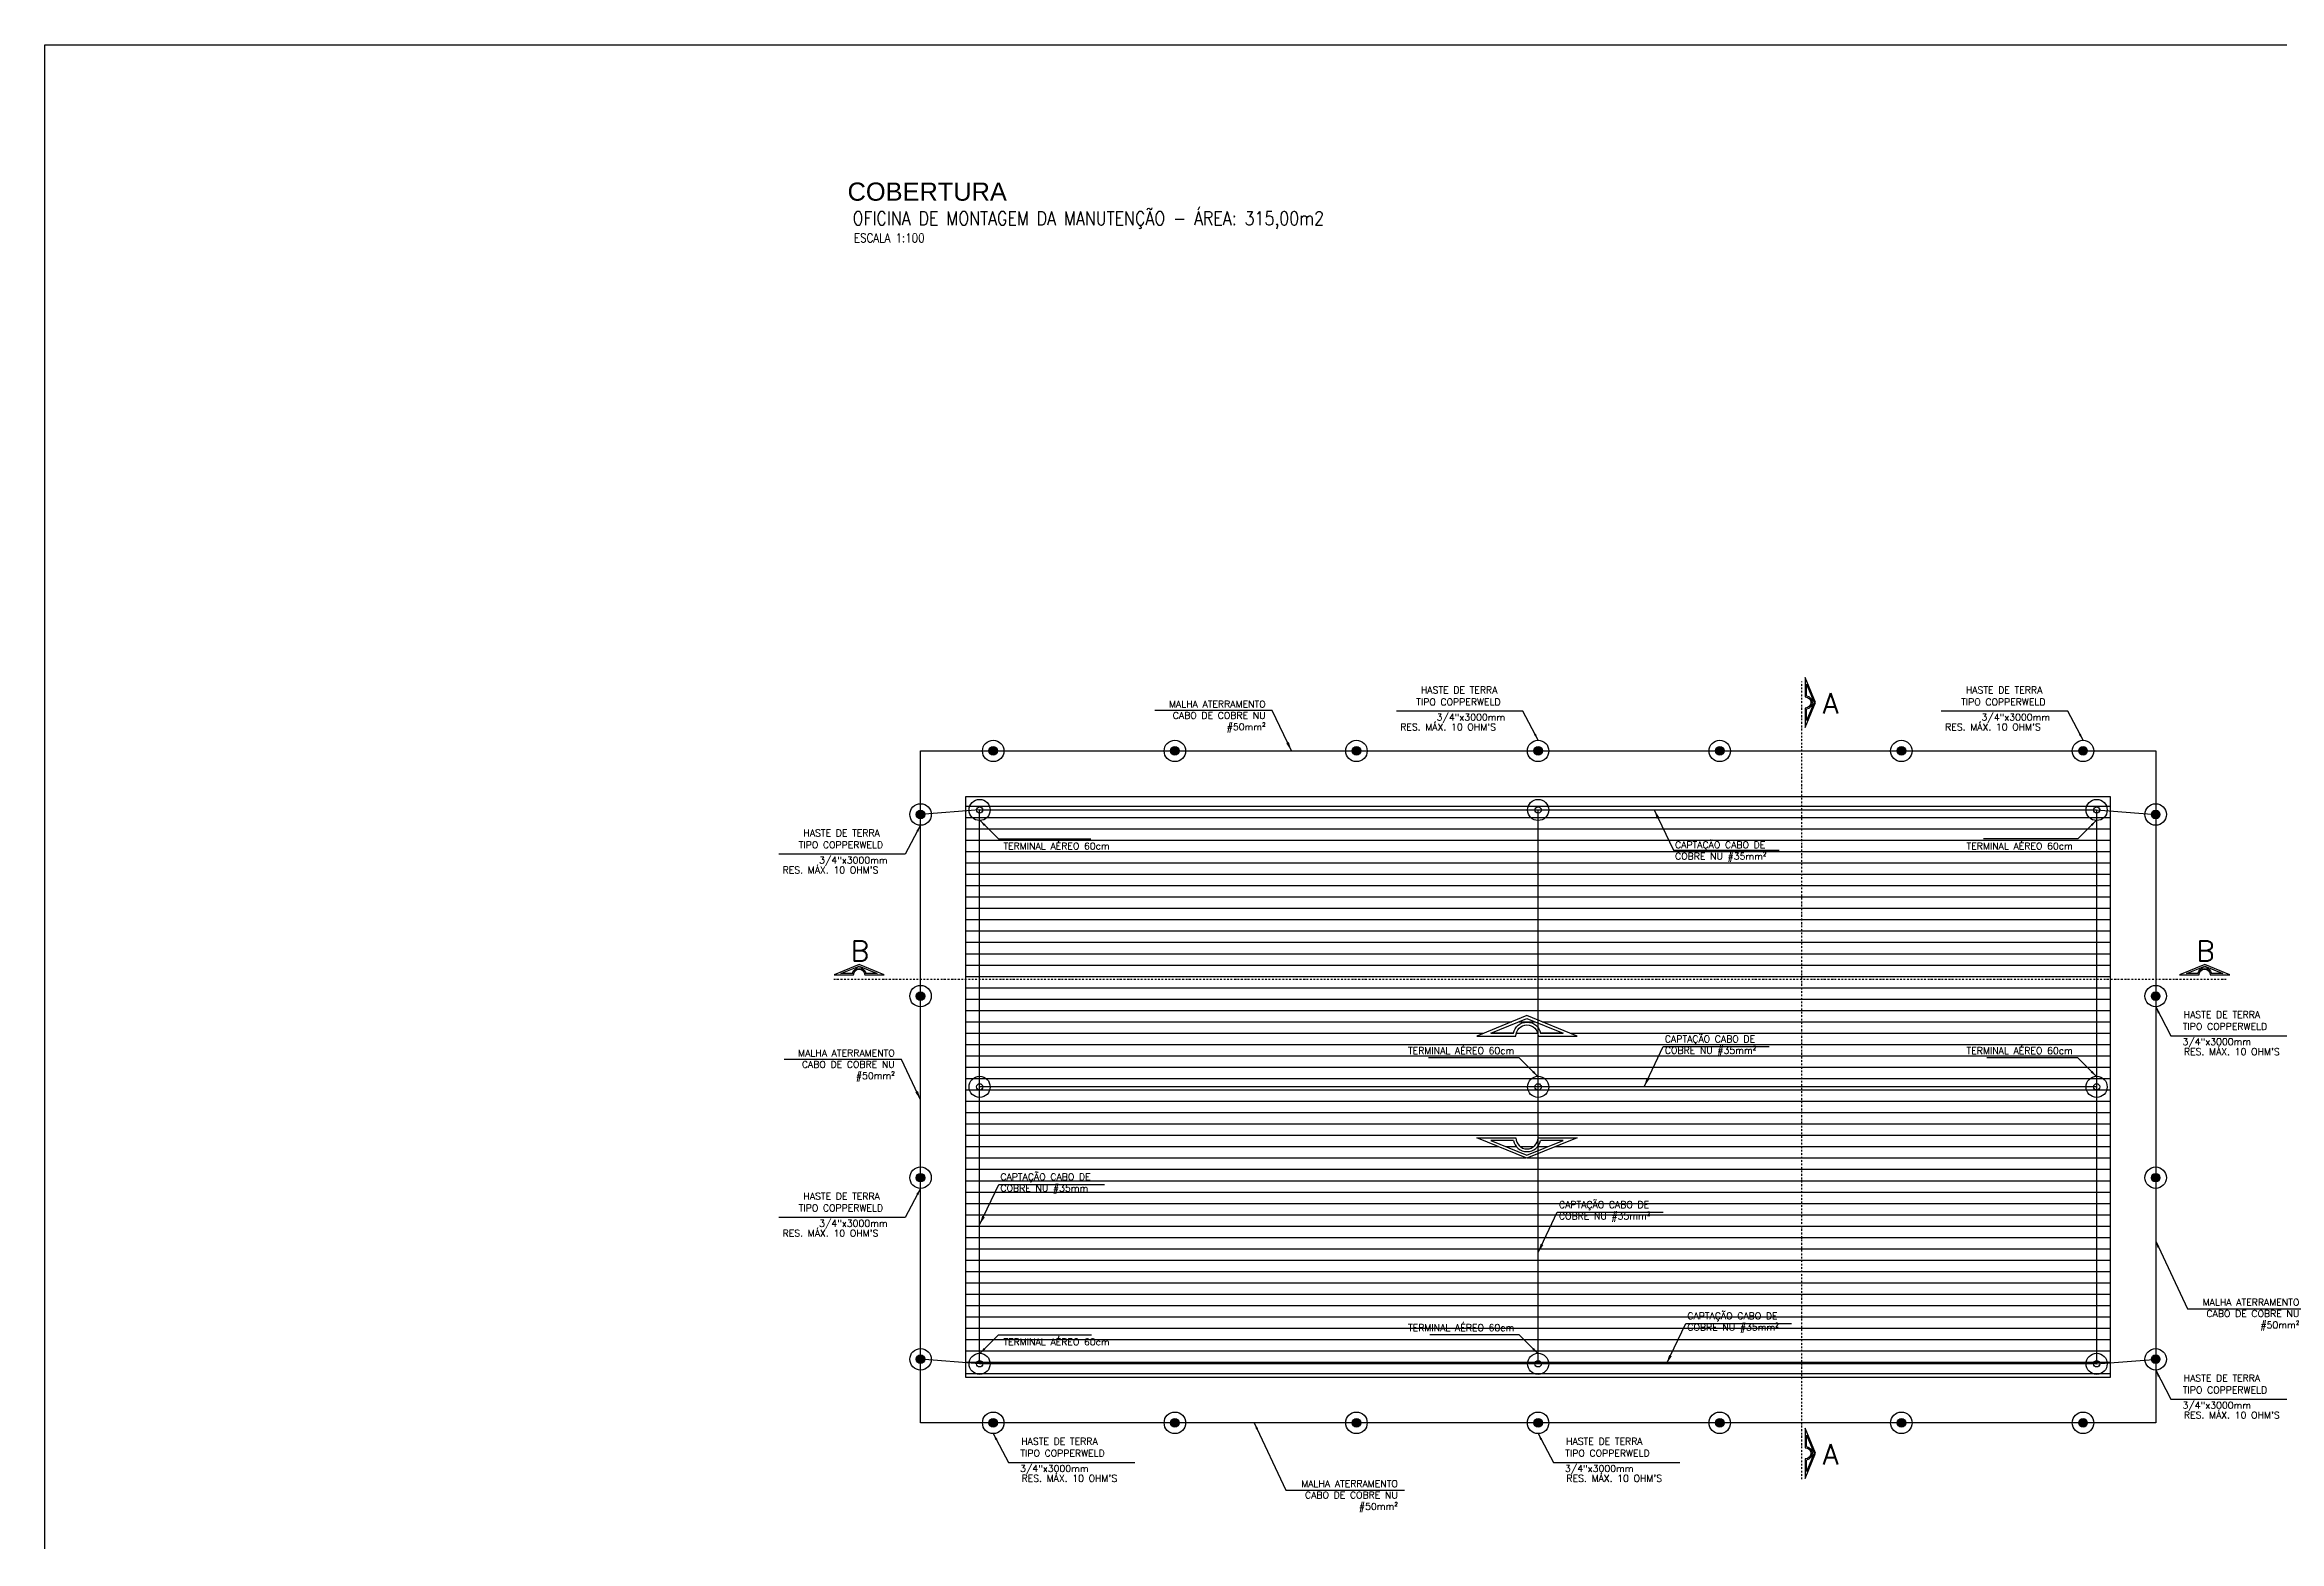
# Model space of a CAD drawing. Extents: x -800 to 12181, y -6101 to 2255.
# Drawn here: x -800 to 4121, y -2966 to 330 of the extents above; entities that cross this region are included whole.
import ezdxf

# ---------------------------------------------------------------- set-up
doc = ezdxf.new("R2010")
doc.units = 0
doc.header["$MEASUREMENT"] = 0
doc.linetypes.add('DASHDOT2', pattern=[0.5, 0.25, -0.125, 0, -0.125])
doc.linetypes.add('HIDDEN2', pattern=[0.1875, 0.125, -0.0625])
doc.layers.get('0').update_dxf_attribs({"linetype": 'CONTINUOUS'})
for name, color, linetype in [('06', 6, 'CONTINUOUS'), ('_LAYOUT', 252, 'CONTINUOUS'), ('C01', 1, 'CONTINUOUS'), ('C03', 3, 'CONTINUOUS'), ('COTAS', 3, 'HIDDEN2'), ('PONTOS DE PARA-RAIOS', 1, 'CONTINUOUS')]:
    doc.layers.add(name, color=color, linetype=linetype)
doc.styles.add('80CL', font='romans.shx', dxfattribs={"height": 2})
doc.styles.add('ARIAL-ABA', font='arial.ttf', dxfattribs={"height": 0.4})
doc.styles.add('COTAS', font='simplex.shx', dxfattribs={"width": 0.85, "height": 0.15})
doc.styles.add('R240A', font='simplex.shx', dxfattribs={"height": 0.6})
doc.styles.add('ROMANS', font='romans.shx')
doc.dimstyles.new('DETALHES', dxfattribs={"dimtxt": 2, "dimasz": 0.05, "dimexe": 0.18, "dimexo": 0.0625, "dimgap": 0.5, "dimtad": 1, "dimdec": 4, "dimzin": 0, "dimdsep": 46, "dimtxsty": 'ROMANS', "dimblk": 'DOT', "dimsah": 1, "dimcen": 0.09, "dimse1": 1, "dimse2": 1, "dimclrt": 153, "dimadec": 0, "dimazin": 0, "dimtfac": 1, "dimtdec": 4, "dimtofl": 0, "dimtmove": 0, "dimatfit": 3, "dimfxl": 1, "dimtolj": 1, "dimtzin": 0, "dimarcsym": 0})

# ---------------------------------------------------------------- blocks, each defined once
blk = doc.blocks.new('Apwr_pacap1')
for radius in [1.55, 0.46]:
    blk.add_circle((0, 0), radius)
blk = doc.blocks.new('Apwr_pahaste')
at = {"const_width": 0.63}
blk.add_lwpolyline([(0.315, 0, 1), (-0.315, 0, 1)], format="xyb", close=True, dxfattribs=at)
for radius in [1.575, 0.63]:
    blk.add_circle((0, 0), radius)

msp = doc.modelspace()

# ---------------------------------------------------------------- hatches: boundary and pattern name
at = {"layer": '_LAYOUT'}
h = msp.add_hatch(dxfattribs=at)
h.set_pattern_fill('LINE', color=256, scale=200, style=0)
h.set_pattern_definition([(0, (-517258.443, 415402.922), (0, 25), [])])
h.paths.add_polyline_path([(3749.038, -1325.483), (1229.038, -1325.483), (1229.038, -2605.483), (3749.038, -2605.483)])
h.paths.add_polyline_path([(2575.155, -1853.406), (2489.04, -1853.406, 1), (2440.02, -1853.406), (2353.905, -1853.406), (2464.53, -1808.406)], flags=16)
h.paths.add_polyline_path([(2544.481, -1847.406), (2494.444, -1847.406, 0.81934229), (2434.616, -1847.406), (2384.579, -1847.406), (2464.53, -1814.883)], flags=0)
h.paths.add_polyline_path([(2575.155, -2077.56), (2464.53, -2122.56), (2353.905, -2077.56), (2440.02, -2077.56, 1), (2489.04, -2077.56)], flags=16)
h.paths.add_polyline_path([(2544.481, -2083.56), (2464.53, -2116.083), (2384.579, -2083.56), (2434.616, -2083.56, 0.81934229), (2494.444, -2083.56)], flags=0)
h.paths.add_polyline_path([(2163.013, -2008.079), (2788.712, -2008.079), (2788.712, -1912.871), (2163.013, -1912.871)], flags=24)

# ---------------------------------------------------------------- linework, layer by layer
at = {"layer": '06', "linetype": 'DASHDOT2', "ltscale": 15}
for p, q in [((3069.786, -2829.879), (3069.786, -1072.864)), ((937.878, -1727.934), (4003.966, -1727.934))]:
    msp.add_line(p, q, dxfattribs=at)
at = {"layer": '06'}
for points in [[(3077.42, -1174.032), (3099.92, -1118.72), (3077.42, -1063.407), (3077.42, -1106.465, -1), (3077.42, -1130.975)], [(1049.063, -1718.56), (993.751, -1696.06), (938.438, -1718.56), (981.496, -1718.56, -1), (1006.005, -1718.56)], [(4012.292, -1718.56), (3956.98, -1696.06), (3901.667, -1718.56), (3944.725, -1718.56, -1), (3969.235, -1718.56)], [(3077.42, -2827.815), (3099.92, -2772.502), (3077.42, -2717.19), (3077.42, -2760.247, -1), (3077.42, -2784.757)]]:
    msp.add_lwpolyline(points, format="xyb", close=True, dxfattribs=at)
for points in [[(3080.42, -1103.763), (3080.42, -1078.744), (3096.681, -1118.72), (3080.42, -1158.695), (3080.42, -1133.677)], [(978.794, -1715.56), (953.775, -1715.56), (993.751, -1699.299), (1033.726, -1715.56), (1008.708, -1715.56)], [(3942.023, -1715.56), (3917.004, -1715.56), (3956.98, -1699.299), (3996.956, -1715.56), (3971.937, -1715.56)], [(3080.42, -2757.545), (3080.42, -2732.526), (3096.681, -2772.502), (3080.42, -2812.478), (3080.42, -2787.459)]]:
    msp.add_lwpolyline(points, dxfattribs=at)
for points in [[(3080.42, -1103.763, -0.81934229), (3080.42, -1133.677)], [(978.794, -1715.56, -0.81934229), (1008.708, -1715.56)], [(3942.023, -1715.56, -0.81934229), (3971.937, -1715.56)], [(3080.42, -2757.545, -0.81934229), (3080.42, -2787.459)]]:
    msp.add_lwpolyline(points, format="xyb", dxfattribs=at)
at = {"layer": '_LAYOUT'}
for p, q in [((1229.038, -2605.483), (1229.038, -1325.483)), ((1229.038, -1325.483), (3749.038, -1325.483)), ((3749.038, -1325.483), (3749.038, -2605.483)), ((3749.038, -2605.483), (1229.038, -2605.483))]:
    msp.add_line(p, q, dxfattribs=at)
msp.add_lwpolyline([(-799.838, 330.178), (7876.886, 330.178), (7876.886, -6100.79), (-799.838, -6100.79)], close=True, dxfattribs=at)
for points in [[(2575.155, -1853.406), (2464.53, -1808.406), (2353.905, -1853.406), (2440.02, -1853.406, -1), (2489.04, -1853.406)], [(2575.155, -2077.56), (2464.53, -2122.56), (2353.905, -2077.56), (2440.02, -2077.56, 1), (2489.04, -2077.56)]]:
    msp.add_lwpolyline(points, format="xyb", close=True, dxfattribs=at)
for points in [[(2434.616, -1847.406), (2384.579, -1847.406), (2464.53, -1814.883), (2544.481, -1847.406), (2494.444, -1847.406)], [(2434.616, -2083.56), (2384.579, -2083.56), (2464.53, -2116.083), (2544.481, -2083.56), (2494.444, -2083.56)]]:
    msp.add_lwpolyline(points, dxfattribs=at)
for points in [[(2434.616, -1847.406, -0.81934229), (2494.444, -1847.406)], [(2434.616, -2083.56, 0.81934229), (2494.444, -2083.56)]]:
    msp.add_lwpolyline(points, format="xyb", dxfattribs=at)
at = {"layer": 'COTAS', "ltscale": 10}
for p, q in [((1129.038, -1225.483), (3849.038, -1225.483)), ((1129.038, -2705.483), (1129.038, -1225.483)), ((3849.038, -1225.483), (3849.038, -2705.483)), ((3849.038, -2705.483), (1129.038, -2705.483))]:
    msp.add_line(p, q, dxfattribs=at)
at = {"layer": 'PONTOS DE PARA-RAIOS'}
for p, q in [((1259.038, -1355.483), (1129.038, -1365.483)), ((1259.038, -1355.483), (3719.038, -1355.483)), ((1259.038, -2575.483), (1259.038, -1355.483)), ((2489.038, -2575.483), (2489.038, -1355.483)), ((3719.038, -1355.483), (3719.038, -2575.483)), ((3719.038, -1355.483), (3849.038, -1365.483)), ((3719.038, -1965.483), (1259.038, -1965.483)), ((1259.038, -2575.483), (1129.038, -2565.483)), ((3719.038, -2575.483), (1259.038, -2575.483)), ((3719.038, -2575.483), (3853.763, -2565.483))]:
    msp.add_line(p, q, dxfattribs=at)

# ---------------------------------------------------------------- block references
at = {"layer": 'PONTOS DE PARA-RAIOS', "xscale": 15, "yscale": 15, "zscale": 15}
for name, p, rotation in [('Apwr_pahaste', (1289.038, -1225.483), 90), ('Apwr_pahaste', (1689.038, -1225.483), 90), ('Apwr_pahaste', (2089.038, -1225.483), 90), ('Apwr_pahaste', (2489.038, -1225.483), 90), ('Apwr_pahaste', (2889.038, -1225.483), 90), ('Apwr_pahaste', (3289.038, -1225.483), 90), ('Apwr_pahaste', (3689.038, -1225.483), 90), ('Apwr_pahaste', (1129.038, -1365.483), 90), ('Apwr_pacap1', (1259.038, -1355.483), 270), ('Apwr_pacap1', (2489.038, -1355.483), 270), ('Apwr_pacap1', (3719.038, -1355.483), 270), ('Apwr_pahaste', (3849.038, -1365.483), 90), ('Apwr_pahaste', (1129.038, -1765.483), 90), ('Apwr_pahaste', (3849.038, -1765.483), 90), ('Apwr_pacap1', (1259.038, -1965.483), 270), ('Apwr_pacap1', (2489.038, -1965.483), 270), ('Apwr_pacap1', (3719.038, -1965.483), 270), ('Apwr_pahaste', (1129.038, -2165.483), 90), ('Apwr_pahaste', (3849.038, -2165.483), 90), ('Apwr_pahaste', (1129.038, -2565.483), 90), ('Apwr_pacap1', (1259.038, -2575.483), 270), ('Apwr_pacap1', (2489.038, -2575.483), 270), ('Apwr_pacap1', (3719.038, -2575.483), 270), ('Apwr_pahaste', (3849.038, -2565.483), 90), ('Apwr_pahaste', (1289.038, -2705.483), 90), ('Apwr_pahaste', (1689.038, -2705.483), 90), ('Apwr_pahaste', (2089.038, -2705.483), 90), ('Apwr_pahaste', (2489.038, -2705.483), 90), ('Apwr_pahaste', (2889.038, -2705.483), 90), ('Apwr_pahaste', (3289.038, -2705.483), 90), ('Apwr_pahaste', (3689.038, -2705.483), 90)]:
    msp.add_blockref(name, p, dxfattribs=dict(at, rotation=rotation))

# ---------------------------------------------------------------- texts
at = {"layer": '06', "style": 'R240A'}
for s, p in [('A', (3115.256, -1143.352)), ('B', (975.1, -1688.767)), ('B', (3938.329, -1688.767)), ('A', (3115.256, -2797.134))]:
    msp.add_text(s, height=45, dxfattribs=at).set_placement(p)
at = {"layer": '_LAYOUT', "style": 'ARIAL-ABA'}
msp.add_text('COBERTURA', height=40, dxfattribs=at).set_placement((968.27, -13.474))
at = {"layer": '_LAYOUT', "style": 'COTAS', "width": 0.85}
for s, height, p in [('OFICINA DE MONTAGEM DA MANUTENÇÃO - ÁREA: 315,00m2', 30, (979.273, -67.041, -246.758)), ('ESCALA 1:100', 19.5, (982.38, -105.243, -246.758))]:
    msp.add_text(s, height=height, dxfattribs=at).set_placement(p)
at = {"layer": 'C03', "style": '80CL'}
for s, p in [('TIPO COPPERWELD', (2220.669, -1125.036)), ('HASTE DE TERRA', (2230.984, -1098.911)), ('TIPO COPPERWELD', (3420.669, -1125.036)), ('HASTE DE TERRA', (3430.984, -1098.911)), ("RES. MÁX. 10 OHM'S", (2185.359, -1180.439)), ('3/4"x3000mm', (2265.559, -1158.691)), ("RES. MÁX. 10 OHM'S", (3385.359, -1180.439)), ('3/4"x3000mm', (3465.559, -1158.691)), ('TIPO COPPERWELD', (860.669, -1439.892)), ('HASTE DE TERRA', (870.984, -1413.767)), ("RES. MÁX. 10 OHM'S", (825.359, -1495.295)), ('3/4"x3000mm', (905.559, -1473.547)), ('HASTE DE TERRA', (3910.663, -1813.767)), ('TIPO COPPERWELD', (3908.835, -1839.892)), ('3/4"x3000mm', (3908.173, -1873.547)), ("RES. MÁX. 10 OHM'S", (3911.328, -1895.295)), ('HASTE DE TERRA', (870.984, -2213.767)), ('TIPO COPPERWELD', (860.669, -2239.892)), ('3/4"x3000mm', (905.559, -2273.547)), ("RES. MÁX. 10 OHM'S", (825.359, -2295.295)), ('HASTE DE TERRA', (3910.663, -2614.464)), ('TIPO COPPERWELD', (3908.835, -2640.589)), ('3/4"x3000mm', (3908.173, -2674.244)), ("RES. MÁX. 10 OHM'S", (3911.328, -2695.992)), ('HASTE DE TERRA', (1350.663, -2753.767)), ('HASTE DE TERRA', (2550.663, -2753.767)), ('TIPO COPPERWELD', (1348.835, -2779.892)), ('3/4"x3000mm', (1348.173, -2813.547)), ('TIPO COPPERWELD', (2548.835, -2779.892)), ('3/4"x3000mm', (2548.173, -2813.547)), ("RES. MÁX. 10 OHM'S", (1351.328, -2835.295)), ("RES. MÁX. 10 OHM'S", (2551.328, -2835.295))]:
    msp.add_text(s, height=15, dxfattribs=at).set_placement(p)
at = {"layer": 'C03', "char_height": 15, "style": '80CL'}
for s, insert, width, attachment_point in [('MALHA ATERRAMENTO CABO DE COBRE NU #50mm²', (1888.924, -1114.87), 264.994, 3), ('TERMINAL AÉREO 60cm', (1311.516, -1442.607, -246.758), 240.91091, 7), ('CAPTAÇÃO CABO DE\\PCOBRE NU #35mm²', (2790.647, -1469.881), 377.0604, 7), ('TERMINAL AÉREO 60cm', (3666.56, -1442.607, -246.758), 251.9159, 9), ('CAPTAÇÃO CABO DE\\PCOBRE NU #35mm²', (2768.176, -1852.412), 377.0604, 1), ('MALHA ATERRAMENTO CABO DE COBRE NU #50mm²', (1072.13, -1883.526), 264.994, 3), ('TERMINAL AÉREO 60cm', (2436.56, -1878.359, -246.758), 232.97514, 3), ('TERMINAL AÉREO 60cm', (3666.56, -1878.359, -246.758), 232.97514, 3), ('CAPTAÇÃO CABO DE\\PCOBRE NU #35mm', (1304.92, -2156.161), 377.0604, 1), ('CAPTAÇÃO CABO DE\\PCOBRE NU #35mm²', (2534.92, -2217.417), 377.0604, 1), ('CAPTAÇÃO CABO DE\\PCOBRE NU #35mm²', (2817.71, -2462.412), 377.0604, 1), ('MALHA ATERRAMENTO CABO DE COBRE NU #50mm²', (4165.375, -2432.308), 264.994, 3), ('TERMINAL AÉREO 60cm', (2436.56, -2488.359, -246.758), 232.97514, 3), ('TERMINAL AÉREO 60cm', (1311.516, -2534.71, -246.758), 240.91091, 7), ('MALHA ATERRAMENTO CABO DE COBRE NU #50mm²', (2180.106, -2832.14), 264.994, 3)]:
    msp.add_mtext(s, dxfattribs=dict(at, insert=insert, width=width, attachment_point=attachment_point))

# ---------------------------------------------------------------- leaders
at = {"layer": 'C01', "ltscale": 5}
for points in [[(1945.832, -1225.483), (1903.509, -1136.756), (1645.184, -1136.756)], [(2744.76, -1355.474), (2787.082, -1444.201), (3020.04, -1444.201)], [(1129.038, -1994.139), (1086.716, -1905.412), (828.391, -1905.412)], [(2722.289, -1965.492), (2764.612, -1876.765), (2997.569, -1876.765)], [(1259.033, -2269.241), (1301.355, -2180.514), (1534.313, -2180.514)], [(2489.033, -2330.497), (2531.355, -2241.771), (2764.313, -2241.771)], [(2771.823, -2575.492), (2814.145, -2486.765), (3047.103, -2486.765)]]:
    msp.add_leader(points, dimstyle='DETALHES', override={"dimtxt": 0.2, "dimasz": 20, "dimgap": 0.1}, dxfattribs=at)
at = {"layer": 'C01'}
for points in [[(2489.038, -1201.858), (2455.495, -1138.055), (2176.957, -1138.055)], [(3689.038, -1201.858), (3655.495, -1138.055), (3376.957, -1138.055)], [(1129.038, -1389.108), (1095.495, -1452.911), (816.957, -1452.911)], [(1259.53, -1378.294, -246.758), (1300.667, -1419.432, -246.758), (1504.238, -1419.432, -246.758)], [(3718.545, -1378.294, -246.758), (3677.408, -1419.432, -246.758), (3470.102, -1419.432, -246.758)], [(3849.038, -1789.108), (3882.58, -1852.911), (4161.119, -1852.911)], [(2488.545, -1942.672, -246.758), (2447.408, -1901.534, -246.758), (2247.512, -1901.534, -246.758)], [(3718.545, -1942.672, -246.758), (3677.408, -1901.534, -246.758), (3477.512, -1901.534, -246.758)], [(1129.038, -2189.108), (1095.495, -2252.911), (816.957, -2252.911)], [(3849.038, -2305.652), (3919.02, -2454.194), (4179.961, -2454.194)], [(1259.53, -2552.672, -246.758), (1300.667, -2511.534, -246.758), (1505.746, -2511.534, -246.758)], [(2488.545, -2552.672, -246.758), (2447.408, -2511.534, -246.758), (2250.231, -2511.534, -246.758)], [(3849.038, -2589.806), (3882.58, -2653.608), (4161.119, -2653.608)], [(1863.769, -2705.483), (1933.751, -2854.026), (2194.692, -2854.026)], [(1289.038, -2729.108), (1322.58, -2792.911), (1601.119, -2792.911)], [(2489.038, -2729.108), (2522.58, -2792.911), (2801.119, -2792.911)]]:
    msp.add_leader(points, dimstyle='DETALHES', override={"dimtxt": 0.2, "dimasz": 15, "dimgap": 0.1}, dxfattribs=at)

doc.saveas('drawing.dxf')
